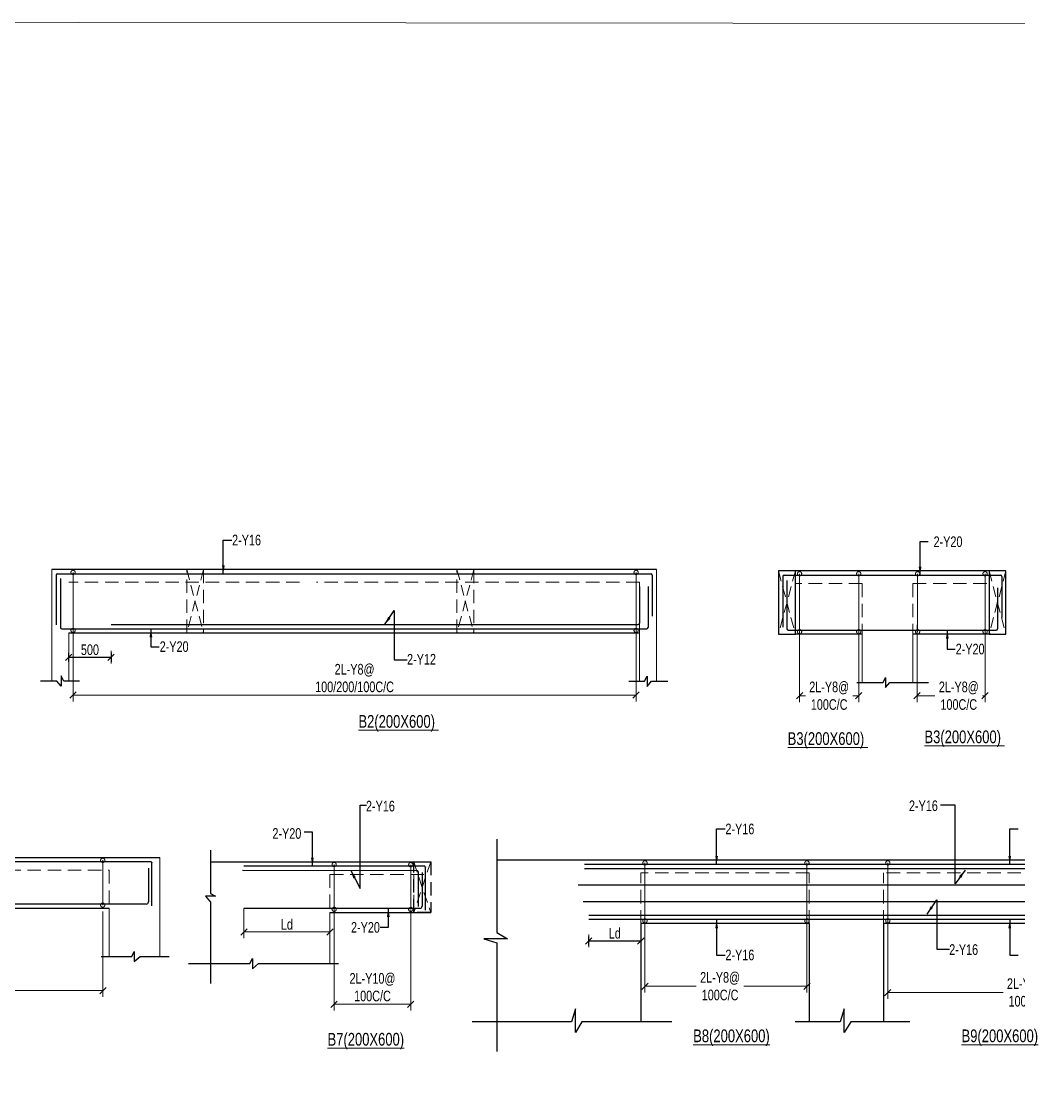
# Model space of a CAD drawing. Header units: millimetres. Extents: x 1370 to 36205, y 871 to 47791.
# Drawn here: x 12304 to 24106, y 15485 to 28159 of the extents above; entities that cross this region are included whole.
import ezdxf

# ---------------------------------------------------------------- set-up
doc = ezdxf.new("R2010")
doc.units = ezdxf.units.MM
for name, pattern in [('CONTINOUS', [0]), ('CONTINU', [0]), ('HIDDEN', [9.525, 6.35, -3.175])]:
    doc.linetypes.add(name, pattern=pattern)
for name, color, linetype in [('-S-ARROW', 253, 'Continuous'), ('-S-DIM', 3, 'Continuous'), ('-S-MISC', 8, 'Continuous'), ('-STR-BEAM', 4, 'CONTINU'), ('-STR-REINF', 3, 'Continuous'), ('-STR-TEXT', 6, 'Continuous')]:
    doc.layers.add(name, color=color, linetype=linetype)
for name, color, linetype, lineweight in [('-S-STIRUP', 11, 'Continuous', 9), ('-STR-COLUMN', 5, 'HIDDEN', 13), ('-STR-RF-DIM', 252, 'CONTINOUS', 20), ('Elevation-1', 41, 'Continuous', 20), ('S-BEAM-IDEN', 2, 'Continuous', 9), ('SEC TEXT', 9, 'Continuous', 18), ('SLAB LINE', 254, 'HIDDEN', 20)]:
    doc.layers.add(name, color=color, linetype=linetype, lineweight=lineweight)
doc.styles.add('BEAM-LS', font='romans.shx', dxfattribs={"width": 0.8})
doc.styles.add('EL', font='swisscl.ttf')
doc.styles.add('SOBHA', font='swisscl.ttf')
doc.styles.add('sobha.sed', font='swisscl.ttf')
doc.dimstyles.new('S-50', dxfattribs={"dimscale": 50, "dimtxt": 2.5, "dimasz": 1.25, "dimexe": 1, "dimexo": 1, "dimgap": 0.5, "dimtad": 1, "dimdec": 0, "dimrnd": 0.0005, "dimzin": 0, "dimdsep": 46, "dimtxsty": 'EL', "dimblk": 'ARCHTICK', "dimcen": 0.09, "dimdle": 1.5, "dimclrd": 251, "dimclre": 251, "dimclrt": 6, "dimadec": 0, "dimazin": 0, "dimtfac": 1, "dimtdec": 0, "dimtofl": 0, "dimtmove": 0, "dimatfit": 3, "dimfxl": 2, "dimtolj": 1, "dimtzin": 0, "dimlwd": -1, "dimlwe": -1, "dimarcsym": 0})
doc.dimstyles.new('S-DIM50', dxfattribs={"dimscale": 50, "dimtxt": 2.5, "dimasz": 1.2, "dimexe": 1.5, "dimexo": 1, "dimgap": 0.5, "dimtad": 1, "dimdec": 0, "dimdsep": 46, "dimtxsty": 'sobha.sed', "dimblk": 'OBLIQUE', "dimcen": 0, "dimdle": 0.75, "dimclrd": 8, "dimclre": 8, "dimclrt": 6, "dimazin": 2, "dimtfac": 1, "dimtdec": 0, "dimtix": 1, "dimtmove": 2, "dimatfit": 3, "dimfxl": 1, "dimtolj": 1, "dimlwd": -1, "dimlwe": 9, "dimarcsym": 0})
doc.dimstyles.new('STIRUP', dxfattribs={"dimscale": 50, "dimtxt": 2.5, "dimasz": 2.2, "dimexe": 0, "dimexo": 0, "dimgap": 0.5, "dimtad": 0, "dimdec": 0, "dimzin": 0, "dimdsep": 46, "dimtxsty": 'BEAM-LS', "dimblk": 'DOTSMALL', "dimcen": 0.09, "dimclrd": 256, "dimclre": 256, "dimclrt": 256, "dimadec": 5, "dimazin": 0, "dimtfac": 1, "dimtdec": 0, "dimtofl": 0, "dimtmove": 0, "dimatfit": 3, "dimldrblk": 'DOTSMALL', "dimfxl": 0, "dimfxlon": 1, "dimtolj": 1, "dimtzin": 0, "dimlwd": -1, "dimlwe": -1, "dimarcsym": 0})

# ---------------------------------------------------------------- blocks, each defined once
blk = doc.blocks.new('_DotSmall')
at = {"color": 0, "linetype": 'ByBlock', "const_width": 0.5}
blk.add_lwpolyline([(-0.0625, 0, 1), (0.0625, 0, 1)], format="xyb", close=True, dxfattribs=at)
blk = doc.blocks.new('*D130')
at = {"layer": '-S-STIRUP', "ltscale": 100, "transparency": 16777216}
blk.add_line((22214, 20938), (22214, 21624), dxfattribs=at)
at = {"layer": '-S-STIRUP', "linetype": 'CONTINU', "ltscale": 100, "transparency": 16777216, "xscale": 100, "yscale": 100, "zscale": 100}
for p, rotation in [((22214, 21624), 90), ((22214, 20938), 270)]:
    blk.add_blockref('_DotSmall', p, dxfattribs=dict(at, rotation=rotation))
blk = doc.blocks.new('*D131')
at = {"layer": '-S-STIRUP', "ltscale": 100, "transparency": 16777216}
blk.add_line((21514, 20938), (21514, 21624), dxfattribs=at)
at = {"layer": '-S-STIRUP', "linetype": 'CONTINU', "ltscale": 100, "transparency": 16777216, "xscale": 100, "yscale": 100, "zscale": 100}
for p, rotation in [((21514, 21624), 90), ((21514, 20938), 270)]:
    blk.add_blockref('_DotSmall', p, dxfattribs=dict(at, rotation=rotation))
blk = doc.blocks.new('_ArchTick')
at = {"color": 0, "linetype": 'ByBlock', "const_width": 0.15}
blk.add_lwpolyline([(-0.5, -0.5), (0.5, 0.5)], dxfattribs=at)
blk = doc.blocks.new('_Oblique')
at = {"color": 0, "linetype": 'ByBlock', "lineweight": -2}
for p, q in [((-0.5, -0.5), (0.5, 0.5)), ((0, 0.71), (0, -0.71))]:
    blk.add_line(p, q, dxfattribs=at)
blk = doc.blocks.new('*D132')
at = {"layer": '-STR-RF-DIM', "color": 8, "linetype": 'Continuous', "lineweight": 9, "transparency": 16777216}
for p, q in [((21514, 21019), (21514, 20105)), ((22214, 20973), (22214, 20105))]:
    blk.add_line(p, q, dxfattribs=at)
at = {"layer": '-STR-RF-DIM', "color": 8, "linetype": 'Continuous', "transparency": 16777216}
for p, q in [((21514, 20180), (21583, 20180)), ((22214, 20180), (22146, 20180))]:
    blk.add_line(p, q, dxfattribs=at)
at = {"layer": '-STR-RF-DIM', "color": 8, "transparency": 16777216, "xscale": 75, "yscale": 75, "zscale": 75, "rotation": 180}
blk.add_blockref('_Oblique', (21514, 20180), dxfattribs=at)
at = {"layer": '-STR-RF-DIM', "color": 8, "transparency": 16777216, "xscale": 75, "yscale": 75, "zscale": 75}
blk.add_blockref('_Oblique', (22214, 20180), dxfattribs=at)
at = {"layer": '-STR-RF-DIM', "color": 6, "transparency": 16777216, "insert": (21864, 20180), "char_height": 125, "attachment_point": 5, "style": 'sobha.sed'}
blk.add_mtext('\\A1;2L-Y8@\\P100C/C', dxfattribs=at)
blk = doc.blocks.new('*D133')
at = {"layer": '-S-STIRUP', "ltscale": 100, "transparency": 16777216}
blk.add_line((23709, 20938), (23709, 21624), dxfattribs=at)
at = {"layer": '-S-STIRUP', "linetype": 'CONTINU', "ltscale": 100, "transparency": 16777216, "xscale": 100, "yscale": 100, "zscale": 100}
for p, rotation in [((23709, 21624), 90), ((23709, 20938), 270)]:
    blk.add_blockref('_DotSmall', p, dxfattribs=dict(at, rotation=rotation))
blk = doc.blocks.new('*D134')
at = {"layer": '-S-STIRUP', "ltscale": 100, "transparency": 16777216}
blk.add_line((22911, 20938), (22911, 21624), dxfattribs=at)
at = {"layer": '-S-STIRUP', "linetype": 'CONTINU', "ltscale": 100, "transparency": 16777216, "xscale": 100, "yscale": 100, "zscale": 100}
for p, rotation in [((22911, 21624), 90), ((22911, 20938), 270)]:
    blk.add_blockref('_DotSmall', p, dxfattribs=dict(at, rotation=rotation))
blk = doc.blocks.new('*D135')
at = {"layer": '-STR-RF-DIM', "color": 8, "linetype": 'Continuous', "lineweight": 9, "transparency": 16777216}
for p, q in [((22905, 21019), (22905, 20105)), ((23709, 20973), (23709, 20105))]:
    blk.add_line(p, q, dxfattribs=at)
at = {"layer": '-STR-RF-DIM', "color": 8, "linetype": 'Continuous', "transparency": 16777216}
for p, q in [((22904, 20180), (23116, 20180)), ((23710, 20180), (23679, 20180))]:
    blk.add_line(p, q, dxfattribs=at)
at = {"layer": '-STR-RF-DIM', "color": 8, "transparency": 16777216, "xscale": 75, "yscale": 75, "zscale": 75, "rotation": 180}
blk.add_blockref('_Oblique', (22905, 20180), dxfattribs=at)
at = {"layer": '-STR-RF-DIM', "color": 8, "transparency": 16777216, "xscale": 75, "yscale": 75, "zscale": 75}
blk.add_blockref('_Oblique', (23709, 20180), dxfattribs=at)
at = {"layer": '-STR-RF-DIM', "color": 6, "transparency": 16777216, "insert": (23398, 20180), "char_height": 125, "attachment_point": 5, "style": 'sobha.sed'}
blk.add_mtext('\\A1;2L-Y8@\\P100C/C', dxfattribs=at)
blk = doc.blocks.new('*D136')
at = {"layer": '-S-STIRUP', "ltscale": 100, "transparency": 16777216}
blk.add_line((19579, 20953), (19579, 21640), dxfattribs=at)
at = {"layer": '-S-STIRUP', "linetype": 'CONTINU', "ltscale": 100, "transparency": 16777216, "xscale": 100, "yscale": 100, "zscale": 100}
for p, rotation in [((19579, 21640), 90), ((19579, 20953), 270)]:
    blk.add_blockref('_DotSmall', p, dxfattribs=dict(at, rotation=rotation))
blk = doc.blocks.new('*D137')
at = {"layer": '-S-STIRUP', "ltscale": 100, "transparency": 16777216}
blk.add_line((12915, 20953), (12915, 21640), dxfattribs=at)
at = {"layer": '-S-STIRUP', "linetype": 'CONTINU', "ltscale": 100, "transparency": 16777216, "xscale": 100, "yscale": 100, "zscale": 100}
for p, rotation in [((12915, 21640), 90), ((12915, 20953), 270)]:
    blk.add_blockref('_DotSmall', p, dxfattribs=dict(at, rotation=rotation))
blk = doc.blocks.new('*D138')
at = {"layer": '-STR-RF-DIM', "color": 8, "linetype": 'Continuous', "lineweight": 9, "transparency": 16777216}
for p, q in [((12915, 21034), (12915, 20113)), ((19579, 20989), (19579, 20113))]:
    blk.add_line(p, q, dxfattribs=at)
at = {"layer": '-STR-RF-DIM', "color": 8, "linetype": 'Continuous', "transparency": 16777216}
blk.add_line((12914, 20188), (19579, 20188), dxfattribs=at)
at = {"layer": '-STR-RF-DIM', "color": 8, "transparency": 16777216, "xscale": 75, "yscale": 75, "zscale": 75, "rotation": 180}
blk.add_blockref('_Oblique', (12915, 20188), dxfattribs=at)
at = {"layer": '-STR-RF-DIM', "color": 8, "transparency": 16777216, "xscale": 75, "yscale": 75, "zscale": 75}
blk.add_blockref('_Oblique', (19579, 20188), dxfattribs=at)
at = {"layer": '-STR-RF-DIM', "color": 6, "transparency": 16777216, "insert": (16247, 20389), "char_height": 125, "attachment_point": 5, "style": 'sobha.sed'}
blk.add_mtext('\\A1;2L-Y8@\\P100/200/100C/C', dxfattribs=at)
blk = doc.blocks.new('*D139')
at = {"layer": '-S-DIM', "color": 8, "linetype": 'Continuous', "lineweight": 9, "transparency": 16777216}
for p, q in [((12865, 20710), (12865, 20560)), ((13365, 20710), (13365, 20560))]:
    blk.add_line(p, q, dxfattribs=at)
at = {"layer": '-S-DIM', "color": 8, "linetype": 'Continuous', "transparency": 16777216}
blk.add_line((12864, 20635), (13365, 20635), dxfattribs=at)
at = {"layer": '-S-DIM', "color": 8, "transparency": 16777216, "xscale": 75, "yscale": 75, "zscale": 75, "rotation": 180}
blk.add_blockref('_Oblique', (12865, 20635), dxfattribs=at)
at = {"layer": '-S-DIM', "color": 8, "transparency": 16777216, "xscale": 75, "yscale": 75, "zscale": 75}
blk.add_blockref('_Oblique', (13365, 20635), dxfattribs=at)
at = {"layer": '-S-DIM', "color": 6, "transparency": 16777216, "insert": (13115, 20724), "char_height": 125, "attachment_point": 5, "style": 'sobha.sed'}
blk.add_mtext('\\A1;500', dxfattribs=at)
blk = doc.blocks.new('*D160')
at = {"layer": '-S-STIRUP', "ltscale": 100, "transparency": 16777216}
blk.add_line((13266, 17703), (13266, 18233), dxfattribs=at)
at = {"layer": '-S-STIRUP', "linetype": 'CONTINU', "ltscale": 100, "transparency": 16777216, "xscale": 100, "yscale": 100, "zscale": 100}
for p, rotation in [((13266, 18233), 90), ((13266, 17703), 270)]:
    blk.add_blockref('_DotSmall', p, dxfattribs=dict(at, rotation=rotation))
blk = doc.blocks.new('*D161')
at = {"layer": '-STR-RF-DIM', "color": 8, "linetype": 'Continuous', "lineweight": 9, "transparency": 16777216}
for p, q in [((9511, 17702), (9511, 16616)), ((13268, 17627), (13268, 16616))]:
    blk.add_line(p, q, dxfattribs=at)
at = {"layer": '-STR-RF-DIM', "color": 8, "linetype": 'Continuous', "transparency": 16777216}
blk.add_line((13269, 16691), (9510, 16691), dxfattribs=at)
at = {"layer": '-STR-RF-DIM', "color": 8, "transparency": 16777216, "xscale": 75, "yscale": 75, "zscale": 75, "rotation": 180}
blk.add_blockref('_Oblique', (9511, 16691), dxfattribs=at)
at = {"layer": '-STR-RF-DIM', "color": 8, "transparency": 16777216, "xscale": 75, "yscale": 75, "zscale": 75}
blk.add_blockref('_Oblique', (13268, 16691), dxfattribs=at)
at = {"layer": '-STR-RF-DIM', "color": 6, "transparency": 16777216, "insert": (11389, 16892), "char_height": 125, "attachment_point": 5, "style": 'sobha.sed'}
blk.add_mtext('\\A1;2L-Y8@\\P150C/C', dxfattribs=at)
blk = doc.blocks.new('*D162')
at = {"layer": '-STR-RF-DIM', "color": 8, "linetype": 'Continuous', "lineweight": 9, "transparency": 16777216}
for p, q in [((16005, 17647), (16005, 16455)), ((16912, 17645), (16912, 16455))]:
    blk.add_line(p, q, dxfattribs=at)
at = {"layer": '-STR-RF-DIM', "color": 8, "linetype": 'Continuous', "transparency": 16777216}
blk.add_line((16912, 16530), (16005, 16530), dxfattribs=at)
at = {"layer": '-STR-RF-DIM', "color": 8, "transparency": 16777216, "xscale": 75, "yscale": 75, "zscale": 75, "rotation": 180}
blk.add_blockref('_Oblique', (16005, 16530), dxfattribs=at)
at = {"layer": '-STR-RF-DIM', "color": 8, "transparency": 16777216, "xscale": 75, "yscale": 75, "zscale": 75}
blk.add_blockref('_Oblique', (16912, 16530), dxfattribs=at)
at = {"layer": '-STR-RF-DIM', "color": 6, "transparency": 16777216, "insert": (16459, 16731), "char_height": 125, "attachment_point": 5, "style": 'sobha.sed'}
blk.add_mtext('\\A1;2L-Y10@\\P100C/C', dxfattribs=at)
blk = doc.blocks.new('*D163')
at = {"layer": '-S-STIRUP', "ltscale": 100, "transparency": 16777216}
blk.add_line((16005, 17653), (16005, 18183), dxfattribs=at)
at = {"layer": '-S-STIRUP', "linetype": 'CONTINU', "ltscale": 100, "transparency": 16777216, "xscale": 100, "yscale": 100, "zscale": 100}
for p, rotation in [((16005, 18183), 90), ((16005, 17653), 270)]:
    blk.add_blockref('_DotSmall', p, dxfattribs=dict(at, rotation=rotation))
blk = doc.blocks.new('*D164')
at = {"layer": '-S-STIRUP', "ltscale": 100, "transparency": 16777216}
blk.add_line((16912, 17651), (16912, 18181), dxfattribs=at)
at = {"layer": '-S-STIRUP', "linetype": 'CONTINU', "ltscale": 100, "transparency": 16777216, "xscale": 100, "yscale": 100, "zscale": 100}
for p, rotation in [((16912, 18181), 90), ((16912, 17651), 270)]:
    blk.add_blockref('_DotSmall', p, dxfattribs=dict(at, rotation=rotation))
blk = doc.blocks.new('*D165')
at = {"layer": '-STR-RF-DIM', "color": 8, "linetype": 'Continuous', "lineweight": 9, "transparency": 16777216}
for p, q in [((14937, 17664), (14937, 17310)), ((15955, 17616), (15955, 17310))]:
    blk.add_line(p, q, dxfattribs=at)
at = {"layer": '-STR-RF-DIM', "color": 8, "linetype": 'Continuous', "transparency": 16777216}
blk.add_line((15956, 17385), (14936, 17385), dxfattribs=at)
at = {"layer": '-STR-RF-DIM', "color": 8, "transparency": 16777216, "xscale": 75, "yscale": 75, "zscale": 75, "rotation": 180}
blk.add_blockref('_Oblique', (14937, 17385), dxfattribs=at)
at = {"layer": '-STR-RF-DIM', "color": 8, "transparency": 16777216, "xscale": 75, "yscale": 75, "zscale": 75}
blk.add_blockref('_Oblique', (15955, 17385), dxfattribs=at)
at = {"layer": '-STR-RF-DIM', "color": 6, "transparency": 16777216, "insert": (15446, 17474), "char_height": 125, "attachment_point": 5, "style": 'sobha.sed'}
blk.add_mtext('\\A1;Ld', dxfattribs=at)
blk = doc.blocks.new('*D166')
at = {"layer": '-S-STIRUP', "ltscale": 100, "transparency": 16777216}
blk.add_line((19684, 17516), (19684, 18203), dxfattribs=at)
at = {"layer": '-S-STIRUP', "linetype": 'CONTINU', "ltscale": 100, "transparency": 16777216, "xscale": 100, "yscale": 100, "zscale": 100}
for p, rotation in [((19684, 18203), 90), ((19684, 17516), 270)]:
    blk.add_blockref('_DotSmall', p, dxfattribs=dict(at, rotation=rotation))
blk = doc.blocks.new('*D167')
at = {"layer": '-S-STIRUP', "ltscale": 100, "transparency": 16777216}
blk.add_line((22558, 17516), (22558, 18203), dxfattribs=at)
at = {"layer": '-S-STIRUP', "linetype": 'CONTINU', "ltscale": 100, "transparency": 16777216, "xscale": 100, "yscale": 100, "zscale": 100}
for p, rotation in [((22558, 18203), 90), ((22558, 17516), 270)]:
    blk.add_blockref('_DotSmall', p, dxfattribs=dict(at, rotation=rotation))
blk = doc.blocks.new('*D171')
at = {"layer": '-S-STIRUP', "ltscale": 100, "transparency": 16777216}
blk.add_line((21601, 17516), (21601, 18203), dxfattribs=at)
at = {"layer": '-S-STIRUP', "linetype": 'CONTINU', "ltscale": 100, "transparency": 16777216, "xscale": 100, "yscale": 100, "zscale": 100}
for p, rotation in [((21601, 18203), 90), ((21601, 17516), 270)]:
    blk.add_blockref('_DotSmall', p, dxfattribs=dict(at, rotation=rotation))
blk = doc.blocks.new('*D172')
at = {"layer": '-STR-RF-DIM', "color": 8, "linetype": 'Continuous', "lineweight": 9, "transparency": 16777216}
for p, q in [((21601, 17783), (21601, 16668)), ((19684, 17588), (19684, 16668))]:
    blk.add_line(p, q, dxfattribs=at)
at = {"layer": '-STR-RF-DIM', "color": 8, "linetype": 'Continuous', "transparency": 16777216}
for p, q in [((19684, 16743), (20291, 16743)), ((21602, 16743), (20854, 16743))]:
    blk.add_line(p, q, dxfattribs=at)
at = {"layer": '-STR-RF-DIM', "color": 8, "transparency": 16777216, "xscale": 75, "yscale": 75, "zscale": 75, "rotation": 180}
blk.add_blockref('_Oblique', (19684, 16743), dxfattribs=at)
at = {"layer": '-STR-RF-DIM', "color": 8, "transparency": 16777216, "xscale": 75, "yscale": 75, "zscale": 75}
blk.add_blockref('_Oblique', (21601, 16743), dxfattribs=at)
at = {"layer": '-STR-RF-DIM', "color": 6, "transparency": 16777216, "insert": (20573, 16743), "char_height": 125, "attachment_point": 5, "style": 'sobha.sed'}
blk.add_mtext('\\A1;2L-Y8@\\P100C/C', dxfattribs=at)
blk = doc.blocks.new('*D173')
at = {"layer": '-STR-RF-DIM', "color": 8, "linetype": 'Continuous', "lineweight": 9, "transparency": 16777216}
for p, q in [((25290, 17860), (25290, 16593)), ((22558, 17588), (22558, 16593))]:
    blk.add_line(p, q, dxfattribs=at)
at = {"layer": '-STR-RF-DIM', "color": 8, "linetype": 'Continuous', "transparency": 16777216}
for p, q in [((22558, 16668), (23923, 16668)), ((25291, 16668), (24486, 16668))]:
    blk.add_line(p, q, dxfattribs=at)
at = {"layer": '-STR-RF-DIM', "color": 8, "transparency": 16777216, "xscale": 75, "yscale": 75, "zscale": 75, "rotation": 180}
blk.add_blockref('_Oblique', (22558, 16668), dxfattribs=at)
at = {"layer": '-STR-RF-DIM', "color": 8, "transparency": 16777216, "xscale": 75, "yscale": 75, "zscale": 75}
blk.add_blockref('_Oblique', (25290, 16668), dxfattribs=at)
at = {"layer": '-STR-RF-DIM', "color": 6, "transparency": 16777216, "insert": (24204, 16669), "char_height": 125, "attachment_point": 5, "style": 'sobha.sed'}
blk.add_mtext('\\A1;2L-Y8@\\P100C/C', dxfattribs=at)
blk = doc.blocks.new('*D175')
at = {"layer": '-S-DIM', "color": 8, "linetype": 'Continuous', "transparency": 16777216}
blk.add_line((19018, 17280), (19635, 17280), dxfattribs=at)
at = {"layer": '-S-DIM', "color": 8, "linetype": 'Continuous', "lineweight": 9, "transparency": 16777216}
for p, q in [((19019, 17355), (19019, 17205)), ((19635, 17355), (19635, 17205))]:
    blk.add_line(p, q, dxfattribs=at)
at = {"layer": '-S-DIM', "color": 8, "transparency": 16777216, "xscale": 75, "yscale": 75, "zscale": 75, "rotation": 180}
blk.add_blockref('_Oblique', (19019, 17280), dxfattribs=at)
at = {"layer": '-S-DIM', "color": 8, "transparency": 16777216, "xscale": 75, "yscale": 75, "zscale": 75}
blk.add_blockref('_Oblique', (19635, 17280), dxfattribs=at)
at = {"layer": '-S-DIM', "color": 6, "transparency": 16777216, "insert": (19327, 17369), "char_height": 125, "attachment_point": 5, "style": 'sobha.sed'}
blk.add_mtext('\\A1;Ld', dxfattribs=at)

msp = doc.modelspace()

# ---------------------------------------------------------------- linework, layer by layer
at = {"layer": '-S-MISC', "linetype": 'ByBlock', "ltscale": 1000, "elevation": 0}
for points in [[(12990.4, 20354.4), (12806.7, 20354.4), (12775.8, 20414.1), (12775.8, 20293.9), (12724, 20354.4), (12531.3, 20354.4)], [(19494.8, 20351.7), (19678.5, 20351.7), (19709.4, 20411.4), (19709.4, 20291.2), (19761.2, 20351.7), (19954, 20351.7)], [(22193.1, 20336.7), (22501.2, 20336.9), (22532.1, 20396.5), (22532.1, 20276.4), (22582, 20336.9), (23037.7, 20336.9)], [(13247, 17094.7), (13609, 17094.7), (13639.9, 17154.3), (13639.9, 17034.2), (13710.3, 17094.7), (14051.1, 17094.7)], [(14281.5, 17011.1), (15007.5, 17011.1), (15038.3, 17070.7), (15038.3, 16950.6), (15108.7, 17011.1), (16057.5, 17011.1)], [(20001.2, 16323.6), (18937.6, 16323.6), (18861.6, 16196.3), (18861.6, 16475.3), (18815, 16323.6), (17639.9, 16323.6)], [(22819.8, 16323.6), (22118.7, 16323.6), (22042.6, 16196.3), (22042.6, 16475.3), (21996.1, 16323.6), (21462.8, 16323.6)]]:
    msp.add_lwpolyline(points, dxfattribs=at)
at = {"layer": '-S-MISC', "linetype": 'ByBlock', "ltscale": 1000}
for points in [[(17929, 18484.5), (17929, 17380.1), (18056.3, 17304.1), (17777.3, 17304.1), (17929, 17257.5), (17929, 15970.3)], [(14542.4, 18351.2), (14542.4, 17838.6), (14602.1, 17807.8), (14481.9, 17807.8), (14542.4, 17737.4), (14542.4, 16776.2)]]:
    msp.add_lwpolyline(points, dxfattribs=at)
at = {"layer": '-STR-BEAM'}
for p, q in [((19820.5, 21672.6, 0), (12664.7, 21672.6, 0)), ((23756.3, 21657.4, 0), (21264.3, 21657.4, 0)), ((19620.5, 20922.6, 0), (12864.7, 20922.6, 0)), ((22255.5, 20907.4, 0), (21464.6, 20907.4)), ((23771.8, 20907.4, 0), (22855, 20907.4, 0)), ((9095.6, 18265.6, 0), (13941.8, 18265.6, 0)), ((14542.4, 18216.1), (15955.3, 18216.1)), ((15955.3, 18216.1), (17148, 18214.2, 0)), ((31166.8, 18235.9, 0), (17929, 18235.9, 0)), ((9445.6, 17665.6, 0), (13342.3, 17665.6, 0)), ((15955.3, 17616.1, 0), (17148, 17614.2, 0)), ((19634.6, 17485.9, 0), (19634.6, 16323.6, 0)), ((21628.6, 17485.9, 0), (19634.6, 17485.9, 0)), ((21628.6, 17485.9, 0), (21628.6, 16323.6, 0)), ((22508.6, 17485.9, 0), (22508.6, 16323.6, 0)), ((25322.6, 17485.9, 0), (22508.6, 17485.9, 0))]:
    msp.add_line(p, q, dxfattribs=at)
for points in [[(21464, 21657.5), (21263.8, 21657.3), (21264.4, 20907.2), (21464.6, 20907.4), (21464, 21657.5)], [(23956, 21657.5), (23755.8, 21657.3), (23756.4, 20907.2), (23956.6, 20907.4), (23956, 21657.5)]]:
    msp.add_lwpolyline(points, dxfattribs=at)
at = {"layer": '-STR-BEAM', "linetype": 'HIDDEN', "ltscale": 25, "elevation": 0}
msp.add_lwpolyline([(16948, 18214.2), (17148, 18214.2), (17148, 17614.2), (16948, 17614.2), (16948, 18214.2)], dxfattribs=at)
at = {"layer": '-STR-COLUMN', "linetype": 'Continuous', "ltscale": 10}
for p, q in [((12664.7, 20354.4), (12664.7, 21672.6)), ((19820.5, 20351.7, 0), (19820.5, 21672.6, 0)), ((12864.7, 20925.3, 0), (12864.7, 20354.4, 0)), ((19620.5, 20922.6, 0), (19620.5, 20351.7, 0)), ((22255.5, 20907.4, 0), (22255.5, 20336.5, 0)), ((22855, 20336.5, 0), (22855, 20907.4, 0)), ((13941.8, 18265.6, 0), (13941.8, 17094.7, 0)), ((13342.3, 17094.7, 0), (13342.3, 17665.6, 0)), ((15955.3, 17616.1, 0), (15955.3, 17011.1, 0))]:
    msp.add_line(p, q, dxfattribs=at)
at = {"layer": '-STR-REINF', "ltscale": 10}
for p, q in [((12715.4, 21607.6, 0), (12715.4, 21019.9, 0)), ((12730.4, 21622.6, 0), (19755.5, 21622.6, 0)), ((12765.4, 21567.2, 0), (12765.4, 20987.6, 0)), ((19770.4, 21607.6, 0), (19770.4, 21122, 0)), ((21314.6, 21592.4, 0), (21314.6, 20993.1, 0)), ((21329.6, 21607.4, 0), (23891.3, 21607.4, 0)), ((23906.3, 21592.4, 0), (23906.3, 21106.7, 0)), ((19619.9, 21473.3, 0), (19619.9, 21037.6, 0)), ((19719.9, 21473.3, 0), (19719.9, 20987.6, 0)), ((21364.6, 21544, 0), (21364.6, 20972.4, 0)), ((23856.3, 21458, 0), (23856.3, 20972.4, 0)), ((12780.4, 20972.6, 0), (19704.9, 20972.6, 0)), ((13364.7, 21022.6), (15095.2, 21022.6, 0)), ((15095.2, 21022.6, 0), (19604.9, 21022.6, 0)), ((21379.6, 20957.4, 0), (23841.3, 20957.4, 0)), ((13832.8, 18215.6, 0), (9162.2, 18215.6, 0)), ((13807.3, 18138.6, 0), (13807.3, 17740.6, 0)), ((17070.4, 18164.2, 0), (14936.8, 18164.7, 0)), ((18968.9, 18185.9, 0), (30390.2, 18185.9, 0)), ((18968.9, 18135.9, 0), (30390.2, 18135.9, 0)), ((14919.1, 18114.7, 92973.6), (16911.7, 18113.7, 178586.6)), ((16900.2, 18115.7, 0), (16985.4, 18113.7, 0)), ((17000.3, 18098.7, 0), (17000.3, 17687, 0)), ((17045, 18087.3, 0), (17045, 17689.2, 0)), ((13782.3, 17715.6, 0), (9211.9, 17715.6, 0)), ((17020, 17664.2, 0), (14936.8, 17664.2, 0)), ((19018.9, 17585.9, 0), (30390.2, 17585.9, 0)), ((19018.9, 17535.9, 0), (30390.2, 17535.9, 0))]:
    msp.add_line(p, q, dxfattribs=at)
at = {"layer": '-STR-REINF', "color": 30, "ltscale": 10}
for p, q in [((18894.3, 17943.6, 0), (30383.2, 17943.6, 0)), ((18953.5, 17745.6, 0), (30383.2, 17745.6, 0))]:
    msp.add_line(p, q, dxfattribs=at)
at = {"layer": '-STR-REINF', "ltscale": 10}
for centre, start, end in [((12730.4, 21607.6, 0), 90, 180), ((19755.4, 21607.6, 0), 0, 90), ((21329.6, 21592.4, 0), 90, 180), ((23891.3, 21592.4, 0), 0, 90), ((12780.4, 20987.6, 0), 180, 270), ((19604.9, 21037.6, 0), 270, 0), ((19704.9, 20987.6, 0), 270, 0), ((21379.6, 20972.4, 0), 180, 270), ((23841.3, 20972.4, 0), 270, 0), ((16985.3, 18098.7, 0), 0, 90)]:
    msp.add_arc(centre, 15, start, end, dxfattribs=at)
at = {"layer": '-STR-REINF', "ltscale": 10, "extrusion": (3.9286e-10, -2.10926e-09, 1)}
for centre in [(13782.3, 17740.6, 0), (17020, 17689.2, 0)]:
    msp.add_arc(centre, 25, 270, 0, dxfattribs=at)
at = {"layer": '-STR-REINF', "ltscale": 10}
for points in [[(13847.8, 17694.4, 0), (13847.8, 18032.7, 0), (13847.8, 18200.6, 0), (13847.8, 18215.6, 0), (13832.8, 18215.6, 0)], [(17085.4, 17643.1, 0), (17085.4, 17981.4, 0), (17085.4, 18149.2, 0), (17085.4, 18164.2, 0), (17070.4, 18164.2, 0)]]:
    msp.add_rational_spline(points, [1, 1, 1, 0.707106781187, 1], degree=2, knots=[0, 0, 0, 1, 1, 2.5707963, 2.5707963, 2.5707963], dxfattribs=at)
at = {"layer": 'Elevation-1', "color": 6, "ltscale": 20}
msp.add_lwpolyline([(1370, 28159.4), (36204.6, 28121.3), (36204.6, 870.8), (1370, 908.8)], close=True, dxfattribs=at)
at = {"layer": 'S-BEAM-IDEN', "color": 9, "linetype": 'HIDDEN', "ltscale": 20}
for p, q in [((14259.8, 21672.7, 0), (14459.9, 20922.6, 0)), ((14459.9, 21672.6, 0), (14259.8, 20922.6, 0)), ((17458.4, 21672.7, 0), (17658.5, 20922.6, 0)), ((17658.5, 21672.6, 0), (17458.4, 20922.6, 0)), ((21263.8, 21657.3), (21464.6, 20907.4)), ((21464, 21657.5), (21264.4, 20907.3)), ((23755.8, 21657.3), (23956.6, 20907.4)), ((23956, 21657.5), (23756.4, 20907.3)), ((17148, 18214.2, 0), (16948, 17614.2, 0)), ((16948, 18214.2, 0), (17148, 17614.2, 0))]:
    msp.add_line(p, q, dxfattribs=at)
at = {"layer": 'SLAB LINE', "linetype": 'HIDDEN', "ltscale": 25}
for p, q in [((15595.2, 21522.6, 0), (12864.7, 21522.6, 0)), ((19620.5, 21522.6, 0), (15795.3, 21522.6, 0)), ((19620.5, 21522.6, 0), (19620.5, 20922.6, 0)), ((22255.5, 21507.4, 0), (21464.6, 21507.4, 0)), ((21464.6, 20907.4), (21464.6, 21507.4, 0)), ((22255.5, 21507.4, 0), (22255.5, 20907.4, 0)), ((22855, 21507.4, 0), (23755.9, 21507.4, 0)), ((22855, 21507.4, 0), (22855, 20907.4, 0)), ((23956.6, 20907.4), (23956.6, 21507.4, 0)), ((9995.6, 18115.6, 0), (13342.3, 18115.6, 0)), ((13342.3, 18115.6, 0), (13342.3, 17665.6, 0)), ((15955.3, 18066.1, 0), (17148, 18064.2, 0)), ((15955.3, 18066.1, 0), (15955.3, 17616.1, 0)), ((16948, 18064.2, 0), (16948, 17614.2, 0)), ((21628.6, 18085.9, 0), (19634.6, 18085.9, 0)), ((19634.6, 17485.9, 0), (19634.6, 18085.9, 0)), ((21628.6, 17485.9, 0), (21628.6, 18085.9, 0)), ((25322.6, 18085.9, 0), (22508.6, 18085.9, 0)), ((22508.6, 17485.9, 0), (22508.6, 18085.9, 0))]:
    msp.add_line(p, q, dxfattribs=at)
at = {"layer": 'SLAB LINE', "linetype": 'HIDDEN', "ltscale": 25, "elevation": 0}
for points in [[(14259.8, 21672.6), (14459.9, 21672.7), (14459.9, 20922.6), (14259.8, 20922.6), (14259.8, 21672.6)], [(17458.4, 21672.6), (17658.5, 21672.7), (17658.5, 20922.6), (17458.4, 20922.6), (17458.4, 21672.6)]]:
    msp.add_lwpolyline(points, dxfattribs=at)

# ---------------------------------------------------------------- texts
at = {"layer": '-STR-TEXT', "color": 6, "char_height": 125, "style": 'SOBHA'}
for s, insert, attachment_point in [('\\A1;2-Y16', (14797.6, 22085.1, 0), 1), ('\\A1;2-Y20', (23099.6, 22065.5, 0), 1), ('\\A1;2-Y16', (16381.9, 18810.2, 0), 7), ('\\A1;2-Y16', (22808.3, 18814.4, 178586.6), 7), ('\\A1;2-Y16', (20636.3, 18666.9, 0), 1), ('\\A1;2-Y20', (15616.5, 18613.3, 0), 3), ('\\A1;2-Y16', (20636.3, 17049.1, 0), 7)]:
    msp.add_mtext(s, dxfattribs=dict(at, insert=insert, attachment_point=attachment_point))
for s, insert, width, attachment_point in [('\\A1;2-Y20', (13940.4, 20697.4, 0), 281.386, 7), ('\\A1;2-Y20', (23361.4, 20668.6, 0), 281.386, 7), ('\\A1;2-Y12', (16868.4, 20549.7, 178586.6), 281.386, 7), ('\\A1;2-Y20', (16546.7, 17375.5, 0), 696.385, 9), ('\\A1;2-Y16', (23284.8, 17112.8, 0), 281.386, 7)]:
    msp.add_mtext(s, dxfattribs=dict(at, insert=insert, width=width, attachment_point=attachment_point))
at = {"layer": 'SEC TEXT', "color": 1, "linetype": 'ByBlock', "style": 'sobha.sed'}
for s, rotation, p in [('%%UB2(200X600) ', 359.98928, (16292.8, 19801.9, 0)), ('%%UB3(200X600) ', 359.98928, (22991.8, 19619.1, 0)), ('%%UB3(200X600) ', 359.98928, (21373.1, 19598.3, 0)), ('%%UB8(200X600)', 0.01072, (20254.8, 16081.2, 0)), ('%%UB9(200X600)', 0.01072, (23430.9, 16081.2, 0)), ('%%UB7(200X600)', 0.01072, (15927.1, 16040.4, 0))]:
    msp.add_text(s, height=150, rotation=rotation, dxfattribs=at).set_placement(p)

# ---------------------------------------------------------------- dimensions: what is measured, and where the dimension line sits
at = {"layer": '-S-DIM'}
dim = msp.add_linear_dim(base=(13364.7, 20634.7), p1=(12864.7, 20925.3, 0), p2=(13364.7, 21022.6), dimstyle='S-DIM50', override={"dimscale": 1, "dimtxt": 125, "dimasz": 75, "dimexe": 75, "dimexo": 0, "dimgap": 25, "dimblk1": 'Oblique', "dimblk2": 'Oblique', "dimsah": 1, "dimcen": 4.5, "dimfxl": 75, "dimfxlon": 1}, dxfattribs=at)
dim.commit()
dim.dimension.update_dxf_attribs({"geometry": '*D139', "text_midpoint": (13114.7, 20723.7)})
dim = msp.add_linear_dim(base=(19634.6, 17280.5, 0), p1=(19018.9, 17535.9, 0), p2=(19634.6, 17485.9, 0), text='Ld', dimstyle='S-DIM50', override={"dimscale": 1, "dimtxt": 125, "dimasz": 75, "dimexe": 75, "dimexo": 0, "dimgap": 25, "dimblk1": 'Oblique', "dimblk2": 'Oblique', "dimsah": 1, "dimcen": 4.5, "dimfxl": 75, "dimfxlon": 1}, dxfattribs=at)
dim.commit()
dim.dimension.update_dxf_attribs({"geometry": '*D175', "text_midpoint": (19326.7, 17369.2, 0)})
at = {"layer": '-S-STIRUP', "linetype": 'CONTINU', "ltscale": 100}
for base, p1, p2, picture, middle in [((12914.6, 21639.6, 178586.6), (12914.6, 20952.9, 178586.6), (12914.6, 21639.6, 178586.6), '*D137', (12914.6, 21296.3, 178586.6)), ((19578.7, 21639.6, 178586.6), (19578.7, 20952.9, 178586.6), (19578.7, 21639.6, 178586.6), '*D136', (19578.7, 21296.3, 178586.6)), ((21514.4, 21624.4, 178586.6), (21514.4, 20937.6, 178586.6), (21514.4, 21624.4, 178586.6), '*D131', (21514.4, 21281, 178586.6)), ((22213.7, 21624.4, 178586.6), (22213.7, 20937.6, 178586.6), (22213.7, 21624.4, 178586.6), '*D130', (22213.7, 21281, 178586.6)), ((22911.4, 21624.4, 178586.6), (22911.4, 20937.6, 178586.6), (22911.4, 21624.4, 178586.6), '*D134', (22911.4, 21281, 178586.6)), ((23709, 21624.4, 178586.6), (23709, 20937.6, 178586.6), (23709, 21624.4, 178586.6), '*D133', (23709, 21281, 178586.6)), ((13266.2, 18232.6, 178586.6), (13266.2, 17702.7, 178586.6), (13266.2, 18232.6, 178586.6), '*D160', (13266.2, 17967.6, 178586.6)), ((16005.3, 18183.1, 0), (16005.3, 17653.2, 0), (16005.3, 18183.1, 0), '*D163', (16005.3, 17918.2, 0)), ((16911.7, 18181.2, 178586.6), (16911.7, 17651.3, 178586.6), (16911.7, 18181.2, 178586.6), '*D164', (16911.7, 17916.3, 178586.6)), ((19684.4, 18202.9, 178586.6), (19684.4, 17516.2, 178586.6), (19684.4, 18202.9, 178586.6), '*D166', (19684.4, 17859.6, 178586.6)), ((21601.2, 18202.9, 178586.6), (21601.2, 17516.2, 178586.6), (21601.2, 18202.9, 178586.6), '*D171', (21601.2, 17859.6, 178586.6)), ((22558.4, 18202.9, 178586.6), (22558.4, 17516.2, 178586.6), (22558.4, 18202.9, 178586.6), '*D167', (22558.4, 17859.6, 178586.6))]:
    dim = msp.add_linear_dim(base=base, p1=p1, p2=p2, angle=90, text=' ', dimstyle='STIRUP', override={"dimasz": 2}, dxfattribs=at)
    dim.commit()
    dim.dimension.update_dxf_attribs({"geometry": picture, "text_midpoint": middle})
at = {"layer": '-STR-RF-DIM'}
for base, p1, p2, text, picture, middle in [((19578.7, 20188.1, 178586.6), (12914.6, 21033.9, 178586.6), (19578.7, 20988.7, 178586.6), '2L-Y8@\\P100/200/100C/C', '*D138', (16246.6, 20389.1, 178586.6)), ((14936.8, 17385.2, 0), (15955.3, 17616.1, 0), (14936.8, 17664.2, 0), 'Ld', '*D165', (15446.1, 17474, 0))]:
    dim = msp.add_linear_dim(base=base, p1=p1, p2=p2, text=text, dimstyle='S-DIM50', override={"dimscale": 1, "dimtxt": 125, "dimasz": 75, "dimexe": 75, "dimexo": 0, "dimgap": 25, "dimsah": 1, "dimcen": 4.5, "dimfxl": 75}, dxfattribs=at)
    dim.commit()
    dim.dimension.update_dxf_attribs({"geometry": picture, "text_midpoint": middle})
for base, p1, p2, picture, middle in [((22213.7, 20180.3, 178586.6), (21514.4, 21018.6, 178586.6), (22213.7, 20973.4, 178586.6), '*D132', (21864.1, 20180.3, 178586.6)), ((23709, 20180.3, 178586.6), (22905.2, 21018.6, 178586.6), (23709, 20973.4, 178586.6), '*D135', (23397.9, 20180.3, 178586.6)), ((21601.2, 16742.7, 178586.6), (19684.4, 17588.4, 178586.6), (21601.2, 17783, 178586.6), '*D172', (20572.6, 16742.7, 178586.6)), ((25290.3, 16667.7, 178586.6), (22558.4, 17588.4, 178586.6), (25290.3, 17859.6, 178586.6), '*D173', (24204, 16668.7, 178586.6))]:
    dim = msp.add_linear_dim(base=base, p1=p1, p2=p2, text='2L-Y8@\\P100C/C', dimstyle='S-DIM50', override={"dimscale": 1, "dimtxt": 125, "dimasz": 75, "dimexe": 75, "dimexo": 0, "dimgap": 25, "dimsah": 1, "dimcen": 4.5, "dimfxl": 75}, dxfattribs=at)
    dim.commit()
    dim.dimension.update_dxf_attribs({"geometry": picture, "text_midpoint": middle, "dimtype": 160})
for base, p1, p2, text, picture, middle in [((9510.8, 16690.8, 178586.6), (13267.9, 17626.8, 178586.6), (9510.8, 17702.1, 0), '2L-Y8@\\P150C/C', '*D161', (11389.4, 16891.7, 178586.6)), ((16005.3, 16529.7, 178586.6), (16911.7, 17645.1, 178586.6), (16005.3, 17647, 0), '2L-Y10@\\P100C/C', '*D162', (16458.5, 16730.6, 178586.6))]:
    dim = msp.add_linear_dim(base=base, p1=p1, p2=p2, angle=180, text=text, dimstyle='S-DIM50', override={"dimscale": 1, "dimtxt": 125, "dimasz": 75, "dimexe": 75, "dimexo": 0, "dimgap": 25, "dimsah": 1, "dimcen": 4.5, "dimfxl": 75}, dxfattribs=at)
    dim.commit()
    dim.dimension.update_dxf_attribs({"geometry": picture, "text_midpoint": middle})

# ---------------------------------------------------------------- leaders
at = {"layer": '-S-ARROW', "annotation_type": 0, "has_hookline": 1, "hookline_direction": 1}
for points, text_width in [([(14693.6, 21622.6, 0), (14693.6, 22022.6, 0), (14792.6, 22022.6, 0)], 353.5), ([(22940, 21607.4, 0), (22940, 22007.4, 0), (23034.4, 22007.4, 0)], 353.5), ([(13836.4, 20972.6, 0), (13836.4, 20759.9, 0), (13935.4, 20759.9, 0)], 353.5), ([(23262.1, 20957.4, 0), (23262.1, 20731.1, 0), (23356.4, 20731.1, 0)], 353.5), ([(24638.7, 18101.7, 0), (24638.7, 19301, 0), (24733.1, 19301, 0)], 2547.3), ([(20532.3, 18185.9, 0), (20532.3, 18604.4, 0), (20631.3, 18604.4, 0)], 353.5), ([(24001.1, 18185.9, 0), (24001.1, 18604.4, 0), (24100.1, 18604.4, 0)], 353.5), ([(16646.1, 17664.2, 0), (16646.1, 17438, 0), (16551.7, 17438, 0)], 353.5), ([(20532.3, 17530, 0), (20532.3, 17111.6, 0), (20631.3, 17111.6, 0)], 353.5), ([(24001.1, 17530, 0), (24001.1, 17111.6, 0), (24100.1, 17111.6, 0)], 353.5)]:
    msp.add_leader(points, dimstyle='S-50', override={"dimasz": 2, "dimgap": 0.1, "dimtad": 0}, dxfattribs=dict(at, text_width=text_width))
at = {"layer": '-S-ARROW'}
for points in [[(16601.5, 21021.3, 178586.6), (16717, 21187.7, 178586.6), (16717, 20603.4, 178586.6), (16868.4, 20603.4, 178586.6)], [(23472.9, 18116.4, 178586.6), (23356.8, 17953.2, 178586.6), (23356.8, 18886.8, 178586.6), (23183.5, 18886.8, 178586.6)], [(15747.6, 18164.2, 0), (15747.6, 18564.2, 0), (15648.6, 18564.2, 0)], [(23022.5, 17597.8, 0), (23138, 17764.2, 0), (23138, 17179.9, 0), (23289.4, 17179.9, 0)]]:
    msp.add_leader(points, dimstyle='S-50', override={"dimasz": 2, "dimgap": 0.1, "dimtad": 0}, dxfattribs=at)
at = {"layer": '-S-ARROW', "annotation_type": 0, "has_hookline": 1, "hookline_direction": 1, "text_width": 353.5, "horizontal_direction": (-1, 0, 0)}
msp.add_leader([(16200.8, 18114.1, 178586.6), (16313, 17898.2, 178586.6), (16313, 18886.1, 178586.6), (16388.7, 18886.1, 178586.6)], dimstyle='S-50', override={"dimasz": 2, "dimgap": 0.1, "dimtad": 0}, dxfattribs=at)

doc.saveas('drawing.dxf')
